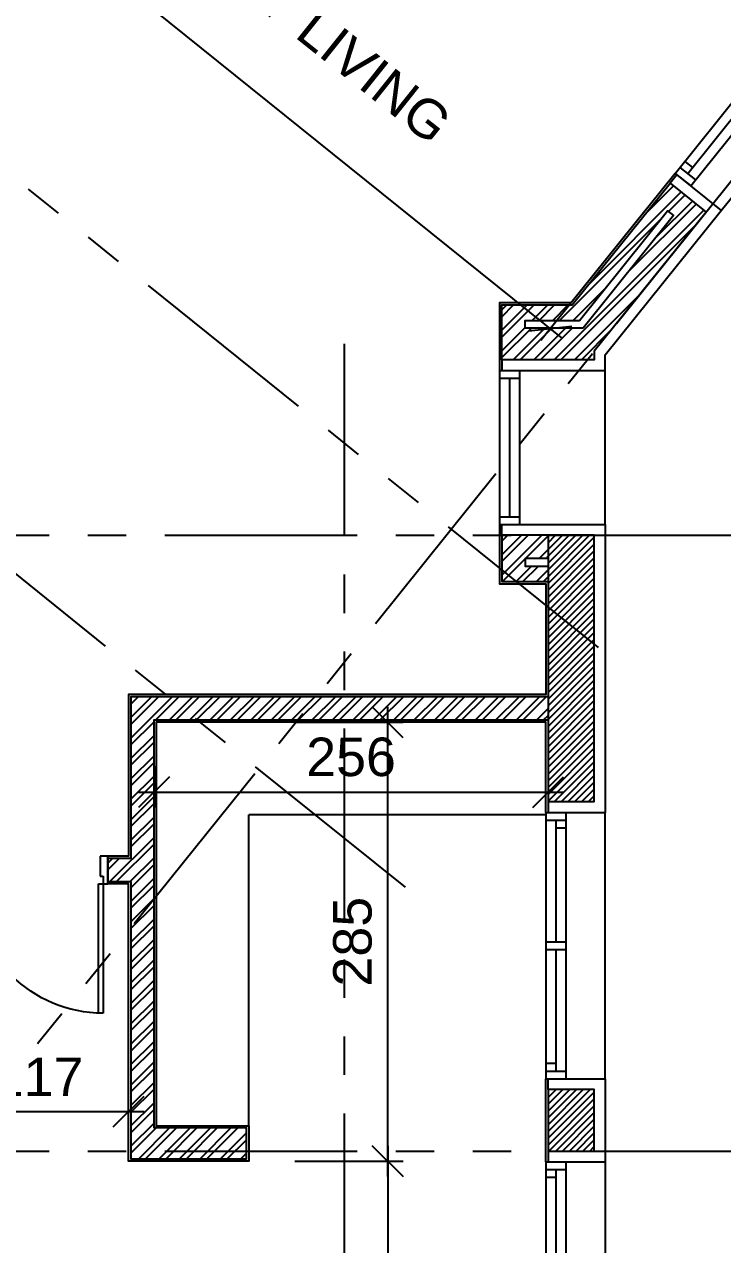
# Model space of a CAD drawing. Extents: x 186.8 to 246.9, y -2.6 to 70.8.
# Drawn here: x 228.8 to 233.34, y 27.13 to 35.06 of the extents above; entities that cross this region are included whole.
import ezdxf
from ezdxf.enums import TextEntityAlignment as Align

# ---------------------------------------------------------------- set-up
doc = ezdxf.new("R2010")
doc.units = 0
doc.header["$MEASUREMENT"] = 0
doc.header["$PDMODE"] = 35
doc.header["$PDSIZE"] = 0.3
doc.linetypes.add('AXIS_100$0$A-AXIS$0$PHANTOM', pattern=[2.5, 1.25, -0.25, 0.25, -0.25, 0.25, -0.25])
doc.layers.get('0').update_dxf_attribs({"linetype": 'CONTINUOUS'})
doc.layers.get('DEFPOINTS').update_dxf_attribs({"linetype": 'CONTINUOUS'})
for name, color, linetype in [('A-ALU', 9, 'CONTINUOUS'), ('A-closet', 252, 'CONTINUOUS'), ('a-dim', 3, 'CONTINUOUS'), ('A-DOORS', 1, 'CONTINUOUS'), ('A-HATCH-CONC', 8, 'CONTINUOUS'), ('A-HATCH-WALL', 8, 'CONTINUOUS'), ('A-NOMENCLATURE', 3, 'CONTINUOUS'), ('A-PLASTER', 8, 'CONTINUOUS'), ('A-PORTE', 1, 'CONTINUOUS'), ('A-PROJECTION', 9, 'CONTINUOUS'), ('a-revetement', 1, 'CONTINUOUS'), ('A-WALL', 4, 'CONTINUOUS'), ('AXIS_100$0$A-AXIS-100', 10, 'AXIS_100$0$A-AXIS$0$PHANTOM'), ('S-9-10TH$0$A-STR 9-10TH', 2, 'CONTINUOUS')]:
    doc.layers.add(name, color=color, linetype=linetype)
doc.styles.add('A100-STEXT', font='ARIAL.TTF', dxfattribs={"height": 0.25})
doc.dimstyles.new('A100-DIM', dxfattribs={"dimtxt": 0.25, "dimasz": 0.2, "dimexe": 0.1, "dimexo": 0.3, "dimgap": 0.1, "dimtad": 1, "dimlfac": 100, "dimrnd": 0.5, "dimdsep": 46, "dimtxsty": 'A100-STEXT', "dimblk1": 'OBLIQUE', "dimblk2": 'OBLIQUE', "dimsah": 1, "dimcen": -0.05, "dimdle": 0.1, "dimclrd": 15, "dimclre": 15, "dimclrt": 256, "dimadec": 0, "dimazin": 0, "dimtfac": 0.28, "dimtix": 1, "dimtmove": 2, "dimatfit": 3, "dimldrblk": 'OBLIQUE', "dimfxl": 0, "dimtolj": 1, "dimarcsym": 0})
pattern_1 = [(45, (195.38718, -3e-10), (-0.06629126, 0.06629126), []), (45, (195.43137, -3e-10), (-0.06629126, 0.06629126), [])]

# ---------------------------------------------------------------- blocks, each defined once
blk = doc.blocks.new('P90E18D')
at = {"layer": 'A-PORTE'}
for p, q in [((0, 0), (0.05, 0)), ((0, -0.18), (0, 0)), ((0.05, 0), (0.05, -0.13)), ((0.9, 0), (0.85, 0)), ((0.85, 0), (0.85, -0.13)), ((0.9, -0.18), (0.9, 0)), ((0.05, -0.13), (0.03, -0.13)), ((0.03, -0.13), (0.03, -0.18)), ((0.85, -0.13), (0.87, -0.13)), ((0.87, -0.13), (0.87, -0.18)), ((0.03, -0.18), (0, -0.18)), ((0.06, -0.18), (0.02, -0.18)), ((0.03, -0.18), (0.03, -1.02)), ((0.06, -1.02), (0.06, -0.18)), ((0.87, -0.18), (0.9, -0.18))]:
    blk.add_line(p, q, dxfattribs=at)
blk.add_arc((0.03, -0.18), 0.84, 270, 360, dxfattribs=at)
blk = doc.blocks.new('A$C59A015EB')
at = {"layer": 'A-ALU'}
for p, q in [((36.5034, 32.81), (36.5034, 31.81)), ((36.5034, 32.81), (36.6334, 32.81)), ((36.5034, 32.76), (36.6334, 32.76)), ((36.5684, 32.76), (36.5684, 31.86)), ((36.6334, 32.81), (36.6334, 31.81)), ((36.5034, 31.86), (36.6334, 31.86)), ((36.5034, 31.81), (36.6334, 31.81))]:
    blk.add_line(p, q, dxfattribs=at)
blk = doc.blocks.new('_OBLIQUE')
at = {"color": 0, "linetype": 'ByBlock'}
blk.add_line((-0.5, -0.5), (0.5, 0.5), dxfattribs=at)
blk = doc.blocks.new('*D126')
at = {"layer": 'a-dim', "color": 15, "lineweight": -2}
for p, q in [((228.3105, 27.975), (228.3105, 28.0967)), ((229.4805, 27.975), (229.4805, 28.0967)), ((228.2105, 27.9967), (229.5805, 27.9967))]:
    blk.add_line(p, q, dxfattribs=at)
at = {"layer": 'DEFPOINTS', "color": 0}
for p in [(229.4805, 27.9967), (228.3105, 27.675), (229.4805, 27.675)]:
    blk.add_point(p, dxfattribs=at)
at = {"layer": 'a-dim', "color": 15, "lineweight": -2, "xscale": 0.2, "yscale": 0.2, "zscale": 0.2, "rotation": 180}
blk.add_blockref('_OBLIQUE', (228.3105, 27.9967), dxfattribs=at)
at = {"layer": 'a-dim', "color": 15, "lineweight": -2, "xscale": 0.2, "yscale": 0.2, "zscale": 0.2}
blk.add_blockref('_OBLIQUE', (229.4805, 27.9967), dxfattribs=at)
at = {"layer": 'a-dim', "insert": (228.8955, 28.2222), "char_height": 0.25, "attachment_point": 5, "style": 'A100-STEXT'}
blk.add_mtext('\\A1;117', dxfattribs=at)
blk = doc.blocks.new('*D127')
at = {"layer": 'a-dim', "color": 15, "lineweight": -2}
for p, q in [((231.1634, 27.575), (231.1634, 30.625)), ((230.5605, 30.525), (231.2634, 30.525)), ((230.5605, 27.675), (231.2634, 27.675))]:
    blk.add_line(p, q, dxfattribs=at)
at = {"layer": 'DEFPOINTS', "color": 0}
for p in [(230.2605, 30.525), (231.1634, 30.525), (230.2605, 27.675)]:
    blk.add_point(p, dxfattribs=at)
at = {"layer": 'a-dim', "color": 15, "lineweight": -2, "xscale": 0.2, "yscale": 0.2, "zscale": 0.2}
for p, rotation in [((231.1634, 30.525), 90), ((231.1634, 27.675), 270)]:
    blk.add_blockref('_OBLIQUE', p, dxfattribs=dict(at, rotation=rotation))
at = {"layer": 'a-dim', "insert": (230.9357, 29.1), "char_height": 0.25, "attachment_point": 5, "rotation": 90, "style": 'A100-STEXT'}
blk.add_mtext('\\A1;285', dxfattribs=at)
blk = doc.blocks.new('*D128')
at = {"layer": 'a-dim', "color": 15, "lineweight": -2}
for p, q in [((229.6455, 30.24), (229.6455, 29.9711)), ((232.2055, 30.24), (232.2055, 29.9711)), ((229.5455, 30.0711), (232.3055, 30.0711))]:
    blk.add_line(p, q, dxfattribs=at)
at = {"layer": 'DEFPOINTS', "color": 0}
for p in [(229.6455, 30.54), (232.2055, 30.54), (232.2055, 30.0711)]:
    blk.add_point(p, dxfattribs=at)
at = {"layer": 'a-dim', "color": 15, "lineweight": -2, "xscale": 0.2, "yscale": 0.2, "zscale": 0.2, "rotation": 180}
blk.add_blockref('_OBLIQUE', (229.6455, 30.0711), dxfattribs=at)
at = {"layer": 'a-dim', "color": 15, "lineweight": -2, "xscale": 0.2, "yscale": 0.2, "zscale": 0.2}
blk.add_blockref('_OBLIQUE', (232.2055, 30.0711), dxfattribs=at)
at = {"layer": 'a-dim', "insert": (230.9255, 30.2988), "char_height": 0.25, "attachment_point": 5, "style": 'A100-STEXT'}
blk.add_mtext('\\A1;256', dxfattribs=at)
blk = doc.blocks.new('*D129')
at = {"layer": 'a-dim', "color": 15, "lineweight": -2}
for p, q in [((231.1634, 27.775), (231.1634, 22.855)), ((230.5605, 27.675), (231.2634, 27.675)), ((230.5605, 22.955), (231.2634, 22.955))]:
    blk.add_line(p, q, dxfattribs=at)
at = {"layer": 'DEFPOINTS', "color": 0}
for p in [(230.2605, 27.675), (230.2605, 22.955), (231.1634, 22.955)]:
    blk.add_point(p, dxfattribs=at)
at = {"layer": 'a-dim', "color": 15, "lineweight": -2, "xscale": 0.2, "yscale": 0.2, "zscale": 0.2}
for p, rotation in [((231.1634, 27.675), 90), ((231.1634, 22.955), 270)]:
    blk.add_blockref('_OBLIQUE', p, dxfattribs=dict(at, rotation=rotation))
at = {"layer": 'a-dim', "insert": (230.9379, 25.315), "char_height": 0.25, "attachment_point": 5, "rotation": 90, "style": 'A100-STEXT'}
blk.add_mtext('\\A1;472', dxfattribs=at)
blk = doc.blocks.new('*D131')
at = {"layer": 'a-dim', "color": 15, "lineweight": -2}
for p, q in [((224.4885, 40.5751), (223.8034, 39.7232)), ((232.2978, 33.0204), (223.7882, 39.8638)), ((232.8422, 33.857), (232.1572, 33.0051))]:
    blk.add_line(p, q, dxfattribs=at)
at = {"layer": 'DEFPOINTS', "color": 0}
for p in [(224.6765, 40.8089), (223.8661, 39.8012), (233.0302, 34.0908)]:
    blk.add_point(p, dxfattribs=at)
at = {"layer": 'a-dim', "color": 15, "lineweight": -2, "xscale": 0.2, "yscale": 0.2, "zscale": 0.2}
for p, rotation in [((223.8661, 39.8012), 141.1937093786827), ((232.2199, 33.0831), 321.1937093786827)]:
    blk.add_blockref('_OBLIQUE', p, dxfattribs=dict(at, rotation=rotation))
at = {"layer": 'a-dim', "insert": (228.1856, 36.6195), "char_height": 0.25, "attachment_point": 5, "rotation": 321.19371, "style": 'A100-STEXT'}
blk.add_mtext('\\A1;1072', dxfattribs=at)
blk = doc.blocks.new('*D132')
at = {"layer": 'a-dim', "color": 15, "lineweight": -2}
for p, q in [((227.8356, 34.5327), (230.709, 38.1056)), ((230.6302, 38.0406), (230.5684, 38.0904)), ((227.8822, 34.6235), (227.8204, 34.6733))]:
    blk.add_line(p, q, dxfattribs=at)
at = {"layer": 'DEFPOINTS', "color": 0}
for p in [(230.6463, 38.0277), (230.864, 37.8526), (228.116, 34.4355)]:
    blk.add_point(p, dxfattribs=at)
at = {"layer": 'a-dim', "color": 15, "lineweight": -2, "xscale": 0.2, "yscale": 0.2, "zscale": 0.2}
for p, rotation in [((230.6463, 38.0277), 51.19370936487831), ((227.8983, 34.6106), 231.1937093648783)]:
    blk.add_blockref('_OBLIQUE', p, dxfattribs=dict(at, rotation=rotation))
at = {"layer": 'a-dim', "insert": (229.0948, 36.4619), "char_height": 0.25, "attachment_point": 5, "rotation": 51.19371, "style": 'A100-STEXT'}
blk.add_mtext('\\A1;438.5', dxfattribs=at)

msp = doc.modelspace()

# ---------------------------------------------------------------- hatches: boundary and pattern name
at = {"layer": 'A-HATCH-CONC'}
h = msp.add_hatch(dxfattribs=at)
h.set_pattern_fill('ANSI31', color=256, scale=0.25, style=0)
h.set_pattern_definition([(45, (195.387175, -3e-10), (-0.022097087, 0.022097087), [])])
h.paths.add_polyline_path([(232.20554, 31.74), (232.50554, 31.74), (232.50554, 30.01), (232.20554, 30.01)])
h = msp.add_hatch(dxfattribs=at)
h.set_pattern_fill('ANSI31', color=256, scale=0.25, style=0)
h.set_pattern_definition([(45, (207.115544, 19.35), (-0.022097087, 0.022097087), [])])
h.paths.add_polyline_path([(232.50554, 28.14), (232.20554, 28.14), (232.20554, 27.74), (232.50554, 27.74)])
at = {"layer": 'A-HATCH-WALL'}
h = msp.add_hatch(dxfattribs=at)
h.set_pattern_fill('ANSI32', color=256, scale=0.25, style=0)
h.set_pattern_definition(pattern_1)
h.paths.add_polyline_path([(233.23185, 33.83881), (232.99807, 34.02681), (232.36183, 33.23567), (231.90554, 33.23567), (231.90554, 32.88), (232.50554, 32.88), (232.50554, 32.93567)])
h.paths.add_polyline_path([(232.05554, 33.08567), (232.05554, 33.13567), (232.40973, 33.13567), (232.98199, 33.84725), (233.02095, 33.81592), (232.43369, 33.08567)], flags=16)
h = msp.add_hatch(dxfattribs=at)
h.set_pattern_fill('ANSI32', color=256, scale=0.25, style=0)
h.set_pattern_definition(pattern_1)
h.paths.add_polyline_path([(232.20554, 31.74), (231.90554, 31.74), (231.90554, 31.44), (232.20554, 31.44), (232.20554, 31.54), (232.05554, 31.54), (232.05554, 31.59), (232.20554, 31.59)])
h = msp.add_hatch(dxfattribs=at)
h.set_pattern_fill('ANSI32', color=256, scale=0.25, style=0)
h.set_pattern_definition([(45, (223.95554, 32.44), (-0.0662913, 0.0662913), []), (45, (223.99974, 32.44), (-0.0662913, 0.0662913), [])])
h.paths.add_polyline_path([(232.20554, 30.69), (229.49554, 30.69), (229.49554, 29.64), (229.34554, 29.64), (229.34554, 29.49), (229.49554, 29.49), (229.49554, 27.69), (230.24554, 27.69), (230.24554, 27.89), (229.64554, 27.89), (229.64554, 30.54), (232.20554, 30.54)])

# ---------------------------------------------------------------- linework, layer by layer
at = {"layer": 'A-ALU'}
for p, q in [((233.03025, 34.09076), (233.46201, 34.62764)), ((233.11223, 34.08899), (233.48133, 34.54794)), ((233.13155, 34.00929), (233.56331, 34.54617)), ((233.33027, 33.84949), (233.76203, 34.38637)), ((233.09292, 34.16869), (233.14357, 34.12795)), ((233.03025, 34.09076), (233.13155, 34.00929)), ((233.06158, 34.12972), (233.16289, 34.04826)), ((232.19054, 29.94), (232.32054, 29.94)), ((232.19054, 29.89), (232.32054, 29.89)), ((232.25554, 29.89), (232.25554, 29.1)), ((232.25554, 29.84), (232.32054, 29.84)), ((232.19054, 29.1), (232.32054, 29.1)), ((232.19054, 29.05), (232.32054, 29.05)), ((232.25554, 29.05), (232.25554, 28.26)), ((232.19054, 28.31), (232.25554, 28.31)), ((232.19054, 28.26), (232.32054, 28.26)), ((232.19054, 28.21), (232.32054, 28.21)), ((232.19054, 27.67), (232.19054, 24.34)), ((232.32054, 27.67), (232.32054, 24.34)), ((232.25554, 27.62), (232.25554, 26.55167))]:
    msp.add_line(p, q, dxfattribs=at)
for points in [[(232.19054, 29.94), (232.19054, 28.21)], [(232.32054, 29.94), (232.32054, 28.21)], [(232.19054, 27.67), (232.32054, 27.67)], [(232.19054, 27.62), (232.32054, 27.62)], [(232.19054, 27.57), (232.25554, 27.57)]]:
    msp.add_lwpolyline(points, dxfattribs=at)
at = {"layer": 'A-closet'}
for p in [(230.26054, 27.905), (232.19054, 29.925)]:
    msp.add_line(p, (230.26054, 29.925), dxfattribs=at)
at = {"layer": 'A-PLASTER'}
for points in [[(233.03025, 34.09076), (232.35464, 33.25067), (231.89054, 33.25067), (231.89054, 32.81)], [(231.89054, 31.81), (231.89054, 31.425), (232.19054, 31.425), (232.19054, 30.705), (229.48054, 30.705), (229.48054, 29.655), (229.34554, 29.655)], [(232.19054, 29.94), (232.19054, 30.525), (229.66054, 30.525), (229.66054, 27.905), (230.26054, 27.905), (230.26054, 27.675), (229.48054, 27.675), (229.48054, 29.475), (229.34554, 29.475)], [(232.19054, 27.67), (232.19054, 28.21)]]:
    msp.add_lwpolyline(points, dxfattribs=at)
at = {"layer": 'A-PROJECTION'}
for p, q in [((232.57554, 31.81), (232.57554, 32.81)), ((232.57554, 28.21), (232.57554, 29.94)), ((232.57554, 27.67), (232.57554, 24.34))]:
    msp.add_line(p, q, dxfattribs=at)
at = {"layer": 'a-revetement'}
for p, q in [((233.04194, 34.08136), (232.99807, 34.02681)), ((233.04194, 34.08136), (233.33027, 33.84949)), ((232.57554, 32.91101), (233.33027, 33.84949)), ((232.57554, 32.81), (232.57554, 32.91101)), ((231.90554, 32.88), (231.90554, 32.81)), ((231.90554, 32.81), (232.57554, 32.81)), ((231.90554, 31.74), (231.90554, 31.81)), ((231.90554, 31.81), (232.57554, 31.81)), ((232.57554, 31.81), (232.57554, 29.94)), ((232.20554, 30.01), (232.20554, 29.94)), ((232.20554, 29.94), (232.57554, 29.94)), ((232.20554, 28.14), (232.20554, 28.21)), ((232.20554, 28.21), (232.57554, 28.21)), ((232.57554, 28.21), (232.57554, 27.67)), ((232.20554, 27.74), (232.20554, 27.67)), ((232.20554, 27.67), (232.57554, 27.67))]:
    msp.add_line(p, q, dxfattribs=at)
at = {"layer": 'A-WALL'}
for points in [[(232.50554, 32.93567), (232.50554, 32.88), (231.90554, 32.88), (231.90554, 33.23567), (232.36183, 33.23567), (232.99807, 34.02681), (233.23185, 33.83881)], [(232.43369, 33.08567), (232.05554, 33.08567), (232.05554, 33.13567), (232.40973, 33.13567), (232.98199, 33.84725), (233.02095, 33.81592)]]:
    msp.add_lwpolyline(points, close=True, dxfattribs=at)
for points in [[(232.20554, 31.74), (231.90554, 31.74), (231.90554, 31.44), (232.20554, 31.44)], [(232.20554, 31.59), (232.05554, 31.59), (232.05554, 31.54), (232.20554, 31.54)], [(232.20554, 30.69), (229.49554, 30.69), (229.49554, 29.64), (229.34554, 29.64), (229.34554, 29.49), (229.49554, 29.49), (229.49554, 27.69), (230.24554, 27.69), (230.24554, 27.89), (229.64554, 27.89), (229.64554, 30.54), (232.20554, 30.54)]]:
    msp.add_lwpolyline(points, dxfattribs=at)
at = {"layer": 'AXIS_100$0$A-AXIS-100'}
for p, q in [((232.5327, 31.01193), (196.7434, 59.79374)), ((231.27933, 29.45339), (195.49002, 58.2352)), ((224.81628, 23.37431), (246.26768, 50.04847)), ((230.88054, 32.98435), (230.88054, -1.8346)), ((219.71554, 31.74), (240.59652, 31.74)), ((219.71554, 27.74), (240.59652, 27.74))]:
    msp.add_line(p, q, dxfattribs=at)
at = {"layer": 'S-9-10TH$0$A-STR 9-10TH'}
for points in [[(232.20554, 30.01), (232.50554, 30.01), (232.50554, 31.74), (232.20554, 31.74)], [(232.20554, 27.74), (232.50554, 27.74), (232.50554, 28.14), (232.20554, 28.14)]]:
    msp.add_lwpolyline(points, close=True, dxfattribs=at)

# ---------------------------------------------------------------- block references
at = {"layer": 'A-ALU'}
msp.add_blockref('A$C59A015EB', (195.38718, 0), dxfattribs=at)
at = {"layer": 'A-DOORS', "xscale": -1, "rotation": 5.855875784277486e-09}
msp.add_blockref('P90E18D', (229.34554, 29.655), dxfattribs=at)

# ---------------------------------------------------------------- texts
at = {"layer": 'A-NOMENCLATURE', "style": 'A100-STEXT'}
msp.add_text('FAMILY LIVING', height=0.25, rotation=321.408112, dxfattribs=at).set_placement((230.54654, 35.14477), align=Align.MIDDLE)

# ---------------------------------------------------------------- dimensions: what is measured, and where the dimension line sits
at = {"layer": 'a-dim'}
for p1, p2, distance, picture, middle in [((233.03025, 34.09076), (224.67648, 40.80887), 1.29314, '*D131', (228.18563, 36.61951)), ((228.11598, 34.43553), (230.86402, 37.85263), 0.27936, '*D132', (229.09484, 36.46187)), ((230.26054, 27.675), (230.26054, 30.525), -0.90282, '*D127', (230.93572, 29.1)), ((229.64554, 30.54), (232.20554, 30.54), -0.46888, '*D128', (230.92554, 30.29876)), ((228.31054, 27.675), (229.48054, 27.675), 0.32167, '*D126', (228.89554, 28.22218)), ((230.26054, 27.675), (230.26054, 22.955), 0.90282, '*D129', (230.93785, 25.315))]:
    dim = msp.add_aligned_dim(p1=p1, p2=p2, distance=distance, dimstyle='A100-DIM', dxfattribs=at)
    dim.commit()
    dim.dimension.update_dxf_attribs({"geometry": picture, "text_midpoint": middle})

doc.saveas('drawing.dxf')
